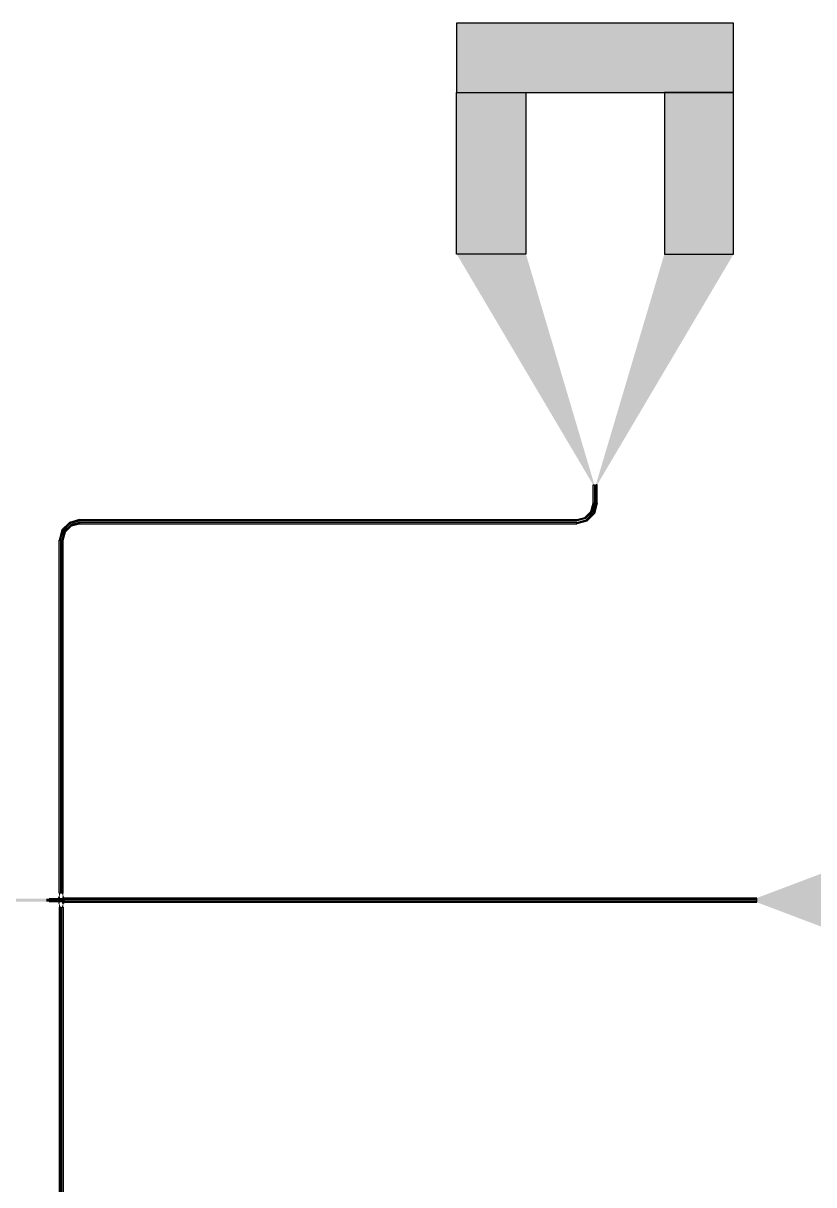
# Model space of a CAD drawing. Extents: x -200 to 7200, y -200 to 2100.
# Drawn here: x 5381 to 6237, y 642 to 1900 of the extents above; entities that cross this region are included whole.
import ezdxf

# ---------------------------------------------------------------- set-up
doc = ezdxf.new("R2010")
doc.units = 0
doc.layers.add('GAP', color=1, linetype='continuous')
doc.layers.add('PIN', color=3, linetype='continuous')

# ---------------------------------------------------------------- blocks, each defined once
blk = doc.blocks.new('R2C1BGAP')
for points in [[(5418.5, 951.5), (5408.5, 951.5), (5408.5, 948.5), (5418.5, 948.5), (5418.5, 951.5)], [(5424, 951.5), (5419.5, 951.5), (5419.5, 948.5), (5424, 948.5), (5424, 951.5)], [(6175, 952.3), (5425, 952.3), (5425, 947.8), (6175, 947.8), (6175, 952.3)]]:
    blk.add_lwpolyline(points)
for points in [[(6255, 950), (6175, 950), (6255, 982.5), (6175, 952.3)], [(5405.5, 951.5), (5355.5, 951.5), (5405.5, 948.5), (5355.5, 948.5)], [(5408.5, 950), (5405.5, 950), (5408.5, 951.5), (5405.5, 951.5)], [(5408.5, 950), (5405.5, 950), (5408.5, 948.5), (5405.5, 948.5)], [(5418.5, 951.5), (5408.5, 951.5), (5418.5, 948.5), (5408.5, 948.5)], [(5419.5, 950), (5418.5, 950), (5419.5, 951.5), (5418.5, 951.5)], [(5419.5, 950), (5418.5, 950), (5419.5, 948.5), (5418.5, 948.5)], [(5424, 951.5), (5419.5, 951.5), (5424, 948.5), (5419.5, 948.5)], [(5425, 950), (5424, 950), (5425, 952.3), (5424, 951.5)], [(5425, 950), (5424, 950), (5425, 947.8), (5424, 948.5)], [(6175, 952.3), (5425, 952.3), (6175, 947.8), (5425, 947.8)], [(6255, 950), (6175, 950), (6255, 917.5), (6175, 947.8)]]:
    blk.add_solid(points)
blk = doc.blocks.new('R2C1BPIN')
for points in [[(5418.5, 950.8), (5408.5, 950.8), (5408.5, 949.3), (5418.5, 949.3), (5418.5, 950.8)], [(5424, 950.8), (5419.5, 950.8), (5419.5, 949.3), (5424, 949.3), (5424, 950.8)], [(6175, 950.8), (5425, 950.8), (5425, 949.3), (6175, 949.3), (6175, 950.8)]]:
    blk.add_lwpolyline(points)
for points in [[(6255, 950), (6175, 950), (6255, 962.5), (6175, 950.8)], [(5405.5, 950.2), (5355.5, 950.2), (5405.5, 951), (5355.5, 951)], [(5405.5, 949.8), (5355.5, 949.8), (5405.5, 949), (5355.5, 949)], [(5408.5, 950), (5405.5, 950), (5408.5, 950.8), (5405.5, 951)], [(5408.5, 950), (5405.5, 950), (5408.5, 949.3), (5405.5, 949)], [(5418.5, 950.8), (5408.5, 950.8), (5418.5, 949.3), (5408.5, 949.3)], [(5419.5, 950), (5418.5, 950), (5419.5, 950.8), (5418.5, 950.8)], [(5419.5, 950), (5418.5, 950), (5419.5, 949.3), (5418.5, 949.3)], [(5424, 950.8), (5419.5, 950.8), (5424, 949.3), (5419.5, 949.3)], [(5425, 950), (5424, 950), (5425, 950.8), (5424, 950.8)], [(5425, 950), (5424, 950), (5425, 949.3), (5424, 949.3)], [(6175, 950.8), (5425, 950.8), (6175, 949.3), (5425, 949.3)], [(6255, 950), (6175, 950), (6255, 937.5), (6175, 949.3)]]:
    blk.add_solid(points)
blk = doc.blocks.new('R2C1B')
for points in [[(5850, 1900), (5850, 1825), (6150, 1825), (6150, 1900), (5850, 1900)], [(5925, 1825), (5925, 1650), (5850, 1650), (5850, 1825), (5925, 1825)], [(6075, 1825), (6075, 1650), (6150, 1650), (6150, 1825), (6075, 1825)], [(5999.2, 1400), (5999.2, 1380), (5997.8, 1380), (5997.8, 1400), (5999.2, 1400)], [(6000.8, 1400), (6000.8, 1380), (6002.2, 1380), (6002.2, 1400), (6000.8, 1400)], [(6002.2, 1380), (5999.3, 1368.9), (5991.1, 1360.7), (5980, 1357.8), (5980, 1359.2), (5990.4, 1362), (5998, 1369.6), (6000.8, 1380), (6002.2, 1380)], [(5999.2, 1380), (5996.7, 1370.4), (5989.6, 1363.3), (5980, 1360.8), (5980, 1362.2), (5988.9, 1364.6), (5995.4, 1371.1), (5997.8, 1380), (5999.2, 1380)], [(5441.6, 1362.2), (5430.5, 1359.3), (5422.4, 1351.1), (5419.4, 1340), (5420.9, 1340), (5423.7, 1350.4), (5431.3, 1358), (5441.6, 1360.8), (5441.6, 1362.2)], [(5441.6, 1359.2), (5432, 1356.7), (5425, 1349.6), (5422.4, 1340), (5423.9, 1340), (5426.3, 1348.9), (5432.8, 1355.4), (5441.6, 1357.8), (5441.6, 1359.2)], [(5980, 1360.8), (5441.6, 1360.8), (5441.6, 1362.2), (5980, 1362.2), (5980, 1360.8)], [(5980, 1359.2), (5441.6, 1359.2), (5441.6, 1357.8), (5980, 1357.8), (5980, 1359.2)], [(5420.9, 1340), (5420.9, 957.5), (5419.4, 957.5), (5419.4, 1340), (5420.9, 1340)], [(5422.4, 1340), (5422.4, 957.5), (5423.9, 957.5), (5423.9, 1340), (5422.4, 1340)], [(5419.6, 953.5), (5419.6, 951.5), (5419.2, 951.5), (5419.2, 953.5), (5419.6, 953.5)], [(5419.6, 946.5), (5419.6, 948.5), (5419.2, 948.5), (5419.2, 946.5), (5419.6, 946.5)], [(5423.6, 953.5), (5423.6, 951.5), (5424, 951.5), (5424, 953.5), (5423.6, 953.5)], [(5423.6, 946.5), (5423.6, 948.5), (5424, 948.5), (5424, 946.5), (5423.6, 946.5)], [(5420.9, 560), (5420.9, 942.5), (5419.4, 942.5), (5419.4, 560), (5420.9, 560)], [(5422.4, 560), (5422.4, 942.5), (5423.9, 942.5), (5423.9, 560), (5422.4, 560)]]:
    blk.add_lwpolyline(points)
for points in [[(5850, 1900), (5850, 1825), (6150, 1900), (6150, 1825)], [(5925, 1825), (5925, 1650), (5850, 1825), (5850, 1650)], [(6075, 1825), (6075, 1650), (6150, 1825), (6150, 1650)], [(5925, 1650), (5999.2, 1400), (5850, 1650), (5997.8, 1400)], [(6075, 1650), (6000.8, 1400), (6150, 1650), (6002.2, 1400)], [(5999.2, 1400), (5999.2, 1380), (5997.8, 1400), (5997.8, 1380)], [(6000.8, 1400), (6000.8, 1380), (6002.2, 1400), (6002.2, 1380)], [(5997.8, 1380), (5999.2, 1380), (5995.4, 1371.1), (5996.7, 1370.4)], [(6000.8, 1380), (6002.2, 1380), (5998, 1369.6), (5999.3, 1368.9)], [(5431.3, 1358), (5430.5, 1359.3), (5423.7, 1350.4), (5422.4, 1351.1)], [(5441.6, 1360.8), (5441.6, 1362.2), (5431.3, 1358), (5430.5, 1359.3)], [(5441.6, 1357.8), (5441.6, 1359.2), (5432.8, 1355.4), (5432, 1356.7)], [(5980, 1360.8), (5441.6, 1360.8), (5980, 1362.2), (5441.6, 1362.2)], [(5980, 1359.2), (5441.6, 1359.2), (5980, 1357.8), (5441.6, 1357.8)], [(5988.9, 1364.6), (5989.6, 1363.3), (5980, 1362.2), (5980, 1360.8)], [(5990.4, 1362), (5991.1, 1360.7), (5980, 1359.2), (5980, 1357.8)], [(5995.4, 1371.1), (5996.7, 1370.4), (5988.9, 1364.6), (5989.6, 1363.3)], [(5998, 1369.6), (5999.3, 1368.9), (5990.4, 1362), (5991.1, 1360.7)], [(5423.7, 1350.4), (5422.4, 1351.1), (5420.9, 1340), (5419.4, 1340)], [(5426.3, 1348.9), (5425, 1349.6), (5423.9, 1340), (5422.4, 1340)], [(5432.8, 1355.4), (5432, 1356.7), (5426.3, 1348.9), (5425, 1349.6)], [(5420.9, 1340), (5420.9, 957.5), (5419.4, 1340), (5419.4, 957.5)], [(5422.4, 1340), (5422.4, 957.5), (5423.9, 1340), (5423.9, 957.5)], [(5420.9, 957.5), (5419.6, 953.5), (5419.4, 957.5), (5419.2, 953.5)], [(5422.4, 957.5), (5423.6, 953.5), (5423.9, 957.5), (5424, 953.5)], [(5419.6, 953.5), (5419.6, 951.5), (5419.2, 953.5), (5419.2, 951.5)], [(5419.6, 946.5), (5419.6, 948.5), (5419.2, 946.5), (5419.2, 948.5)], [(5420.9, 942.5), (5419.6, 946.5), (5419.4, 942.5), (5419.2, 946.5)], [(5422.4, 942.5), (5423.6, 946.5), (5423.9, 942.5), (5424, 946.5)], [(5423.6, 953.5), (5423.6, 951.5), (5424, 953.5), (5424, 951.5)], [(5423.6, 946.5), (5423.6, 948.5), (5424, 946.5), (5424, 948.5)], [(5420.9, 560), (5420.9, 942.5), (5419.4, 560), (5419.4, 942.5)], [(5422.4, 560), (5422.4, 942.5), (5423.9, 560), (5423.9, 942.5)]]:
    blk.add_solid(points)

msp = doc.modelspace()

# ---------------------------------------------------------------- block references
msp.add_blockref('R2C1B', (0, 0))
at = {"layer": 'gap'}
msp.add_blockref('R2C1BGAP', (0, 0), dxfattribs=at)
at = {"layer": 'pin'}
msp.add_blockref('R2C1BPIN', (0, 0), dxfattribs=at)

doc.saveas('drawing.dxf')
